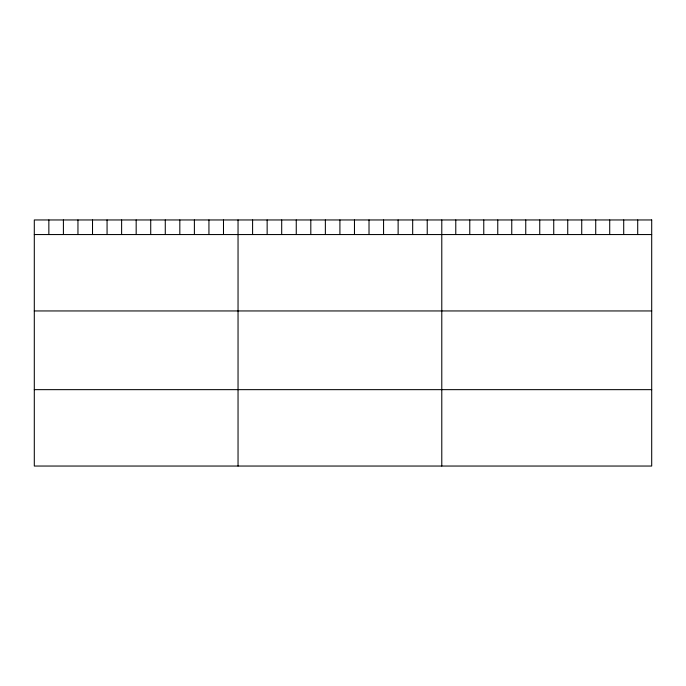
<?xml version="1.0" encoding="UTF-8"?>
<svg xmlns="http://www.w3.org/2000/svg" width="686" height="686" viewBox="0 0 686 686"><rect width="100%" height="100%" fill="white"/><g stroke="black" fill="none" stroke-linecap="round" stroke-linejoin="round"><path stroke-width="1.03" d="M34.3 234.552L651.7 234.552M34.3 310.947L651.7 310.947M34.3 389.648L651.7 389.648M637.706 219.957L637.706 234.552M623.711 219.957L623.711 234.552M609.717 219.957L609.717 234.552M595.722 219.957L595.722 234.552M581.728 219.957L581.728 234.552M567.734 219.957L567.734 234.552M553.739 219.957L553.739 234.552M539.745 219.957L539.745 234.552M525.75 219.957L525.75 234.552M511.756 219.957L511.756 234.552M497.762 219.957L497.762 234.552M483.767 219.957L483.767 234.552M469.773 219.957L469.773 234.552M455.778 219.957L455.778 234.552M441.784 219.957L441.784 466.043M427.232 219.957L427.232 234.552M412.68 219.957L412.68 234.552M398.129 219.957L398.129 234.552M383.568 219.957L383.568 234.552M369.017 219.957L369.017 234.552M354.465 219.957L354.465 234.552M339.913 219.957L339.913 234.552M325.361 219.957L325.361 234.552M310.809 219.957L310.809 234.552M296.258 219.957L296.258 234.552M281.697 219.957L281.697 234.552M267.146 219.957L267.146 234.552M252.594 219.957L252.594 234.552M238.042 219.957L238.042 466.043M223.49 219.957L223.49 234.552M208.938 219.957L208.938 234.552M194.387 219.957L194.387 234.552M179.826 219.957L179.826 234.552M165.275 219.957L165.275 234.552M150.723 219.957L150.723 234.552M136.171 219.957L136.171 234.552M121.619 219.957L121.619 234.552M107.067 219.957L107.067 234.552M92.516 219.957L92.516 234.552M77.955 219.957L77.955 234.552M63.404 219.957L63.404 234.552M48.852 219.957L48.852 234.552M651.7 219.957L34.3 219.957L34.3 466.043L651.7 466.043L651.7 219.957"/></g></svg>
